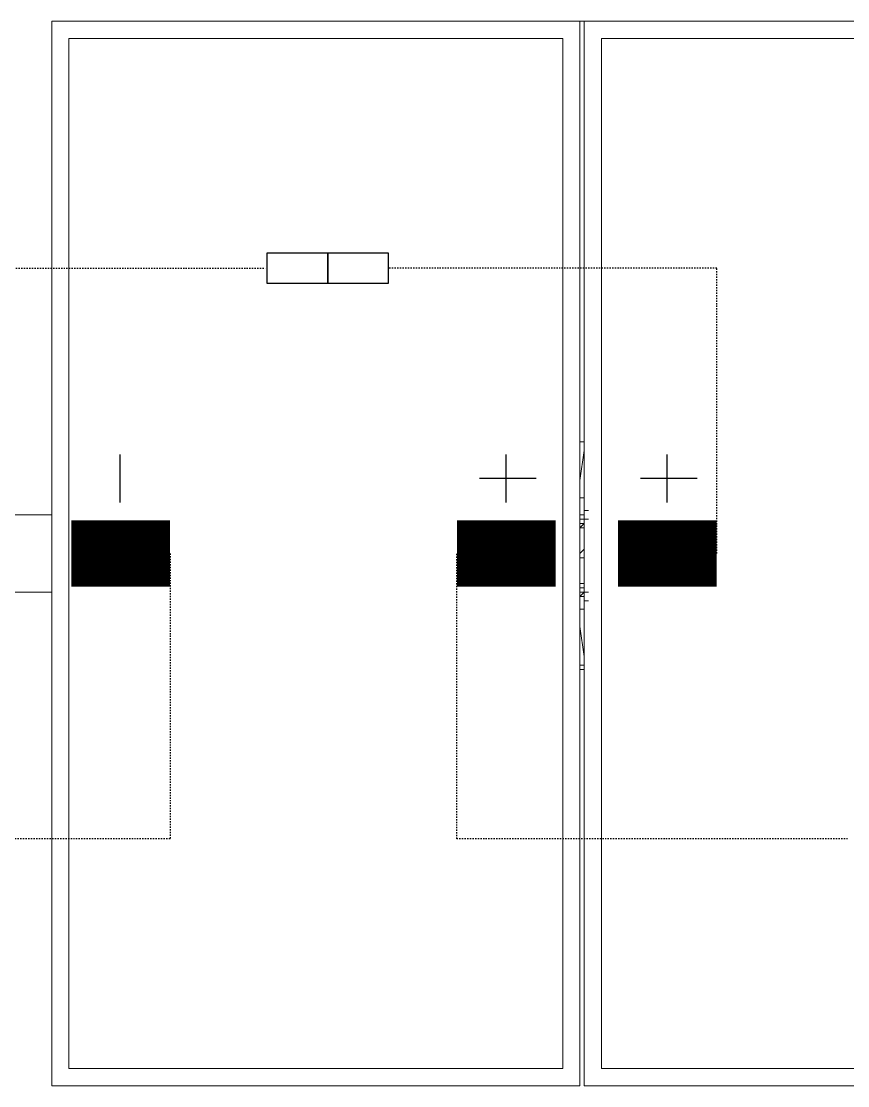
# Model space of a CAD drawing. Header units: feet. Extents: x -13743 to 68376, y -48 to 67763.
# Drawn here: x 2994.3 to 3056.6, y 2423.5 to 2503.8 of the extents above; entities that cross this region are included whole.
import ezdxf

# ---------------------------------------------------------------- set-up
doc = ezdxf.new("R2010")
doc.units = ezdxf.units.FT
doc.header["$MEASUREMENT"] = 0
doc.linetypes.add('HIDDEN', pattern=[0.375, 0.25, -0.125])
for name, color, linetype in [('E-HARN-COMP', 8, 'Continuous'), ('E-TRNK-CABL-NEG', 6, 'HIDDEN'), ('E-TRUNK-CABLE-POS', 6, 'HIDDEN'), ('Polarity-Text', 7, 'Continuous')]:
    doc.layers.add(name, color=color, linetype=linetype)

# ---------------------------------------------------------------- blocks, each defined once
blk = doc.blocks.new('A$C47dfd34d')
at = {"lineweight": 5}
for points in [[(4.12817, 0.41332), (4.12817, 0), (4.33316, 0), (4.33316, 0.41332)], [(4.12817, 0), (4.12817, 0.41332)], [(4.33482, 0.41332), (4.33482, 0), (4.53982, 0), (4.53982, 0.41332)], [(4.33482, 0), (4.33482, 0.41332)], [(4.32649, 0.40665), (4.32649, 0.00667), (4.13483, 0.00667), (4.13483, 0.40665)], [(4.13483, 0.00667), (4.13483, 0.40665)], [(4.53148, 0.40665), (4.53148, 0.00667), (4.34149, 0.00667), (4.34149, 0.40665)], [(4.34149, 0.00667), (4.34149, 0.40665)], [(4.33482, 0.24999), (4.33316, 0.24999)], [(4.33316, 0.21999), (4.33482, 0.21999), (4.33316, 0.21999), (4.33482, 0.21999), (4.33482, 0.22166), (4.33316, 0.22166), (4.33482, 0.22166), (4.33482, 0.21999)], [(4.33482, 0.21832), (4.33316, 0.21832), (4.33482, 0.21832), (4.33482, 0.21999), (4.33649, 0.21999), (4.33482, 0.21999)], [(4.33482, 0.21999), (4.33316, 0.21999)], [(4.33482, 0.21999), (4.33316, 0.21999)], [(4.33316, 0.18999), (4.33482, 0.19166), (4.33482, 0.19333), (4.33316, 0.19333), (4.33482, 0.19333), (4.33482, 0.19166)], [(4.33482, 0.19166), (4.33316, 0.19166)], [(4.33482, 0.19166), (4.33316, 0.19166)]]:
    blk.add_lwpolyline(points, close=True, dxfattribs=at)
for points in [[(5.98142, 0.41332), (4.12817, 0.41332)], [(4.33482, 0), (4.33482, 0.41332)], [(4.34149, 0.00667), (4.34149, 0.40665)], [(4.33316, 0.23499), (4.33482, 0.24666), (4.33482, 0.24332)], [(4.33316, 0.22832), (4.33482, 0.22832)], [(4.33482, 0.22499), (4.33482, 0.22332), (4.33482, 0.22166), (4.33316, 0.22166), (4.33482, 0.22166), (4.33482, 0.21999), (4.33316, 0.21999), (4.33482, 0.21999), (4.33482, 0.22166), (4.33316, 0.22166)], [(4.33316, 0.22166), (4.33482, 0.22166), (4.33482, 0.22332)], [(4.33482, 0.22499), (4.33482, 0.22332)], [(4.33482, 0.22499), (4.33482, 0.22332), (4.33649, 0.22332)], [(4.33482, 0.22332), (4.33482, 0.22166)], [(4.33482, 0.22332), (4.33649, 0.22332)], [(4.33482, 0.22332), (4.33649, 0.22332)], [(4.12817, 0.19166), (4.09483, 0.19166), (4.09483, 0.17166), (4.0915, 0.17166), (4.0915, 0.19166), (4.09483, 0.19166), (4.09483, 0.22166), (4.12817, 0.22166)], [(4.33482, 0.22166), (4.33316, 0.22166)], [(4.33316, 0.22166), (4.33316, 0.22166)], [(4.33316, 0.21832), (4.33482, 0.21832), (4.33482, 0.19333), (4.33316, 0.19333), (4.33482, 0.19333), (4.33482, 0.19166), (4.33316, 0.18999), (4.33482, 0.18999), (4.33482, 0.19166), (4.33316, 0.19166), (4.33316, 0.21999)], [(4.33482, 0.22166), (4.33482, 0.22166)], [(4.33316, 0.21832), (4.33316, 0.21832)], [(4.33482, 0.21832), (4.33482, 0.19333), (4.33316, 0.19333), (4.33482, 0.19333), (4.33316, 0.19333)], [(4.33316, 0.21832), (4.33316, 0.21832)], [(4.33482, 0.21666), (4.33316, 0.21666), (4.33482, 0.21832)], [(4.33482, 0.21832), (4.33482, 0.21832)], [(4.33482, 0.19333), (4.33482, 0.21832)], [(4.33316, 0.20666), (4.33482, 0.20832)], [(4.33482, 0.20499), (4.33316, 0.20499)], [(4.33316, 0.19499), (4.33482, 0.19499)], [(4.33316, 0.19333), (4.33316, 0.19333)], [(4.33316, 0.19166), (4.33482, 0.19166)], [(4.33316, 0.19166), (4.33482, 0.19166)], [(4.33482, 0.19333), (4.33482, 0.19333)], [(4.33482, 0.19166), (4.33482, 0.19333)], [(4.33482, 0.19166), (4.33649, 0.19166)], [(4.33482, 0.19166), (4.33649, 0.19166)], [(4.33482, 0.18999), (4.33482, 0.19166)], [(4.33316, 0.18999), (4.33316, 0.18999)], [(4.33482, 0.18833), (4.33482, 0.18999), (4.33316, 0.18999), (4.33482, 0.18999), (4.33482, 0.18833), (4.33482, 0.18666)], [(4.33316, 0.18999), (4.33316, 0.18999)], [(4.33482, 0.18999), (4.33482, 0.18833)], [(4.33482, 0.18999), (4.33482, 0.18999)], [(4.33482, 0.18833), (4.33482, 0.18666)], [(4.33482, 0.18833), (4.33482, 0.18666)], [(4.33482, 0.18833), (4.33649, 0.18833)], [(4.33482, 0.18499), (4.33316, 0.18499)], [(4.33316, 0.17833), (4.33482, 0.16666)], [(4.33482, 0.16833), (4.33482, 0.16499)], [(4.33316, 0.16333), (4.33482, 0.16333)], [(4.33316, 0.16166), (4.33482, 0.16166)], [(4.33482, 0.16499), (4.33482, 0.16499)]]:
    blk.add_lwpolyline(points, dxfattribs=at)

msp = doc.modelspace()

# ---------------------------------------------------------------- linework, layer by layer
at = {"layer": 'E-HARN-COMP'}
for points in [[(3017.428, 2486.385), (3017.428, 2484.06), (3012.864, 2484.06), (3012.864, 2486.385)], [(3021.992, 2486.385), (3021.992, 2484.06), (3017.428, 2484.06), (3017.428, 2486.385)]]:
    msp.add_lwpolyline(points, close=True, dxfattribs=at)
at = {"layer": 'E-HARN-COMP', "const_width": 5}
for points in [[(3005.542, 2463.688), (2998.087, 2463.688)], [(3027.17, 2463.688), (3034.625, 2463.688)], [(3046.768, 2463.688), (3039.313, 2463.688)]]:
    msp.add_lwpolyline(points, dxfattribs=at)
at = {"layer": 'E-TRNK-CABL-NEG', "ltscale": 0.1}
for points in [[(2976.513, 2463.688), (2976.513, 2485.223), (3012.715, 2485.223)], [(3005.542, 2463.688), (3005.542, 2442.152), (2972.239, 2442.152)]]:
    msp.add_lwpolyline(points, dxfattribs=at)
at = {"layer": 'E-TRUNK-CABLE-POS', "ltscale": 0.1}
for points in [[(3046.768, 2463.688), (3046.768, 2485.223), (3021.998, 2485.223)], [(3056.637, 2442.152), (3027.17, 2442.152), (3027.17, 2463.688)]]:
    msp.add_lwpolyline(points, dxfattribs=at)
at = {"layer": 'Polarity-Text'}
for p, q in [((3001.737, 2471.153), (3001.737, 2467.533)), ((3030.861, 2471.153), (3030.861, 2467.533)), ((3043.003, 2471.153), (3043.003, 2467.533)), ((3033.137, 2469.343), (3028.862, 2469.343)), ((3045.279, 2469.343), (3041.005, 2469.343))]:
    msp.add_line(p, q, dxfattribs=at)

# ---------------------------------------------------------------- block references
at = {"xscale": 194.318304, "yscale": 194.318304, "zscale": 194.318304}
msp.add_blockref('A$C47dfd34d', (2194.432, 2423.53), dxfattribs=at)

doc.saveas('drawing.dxf')
